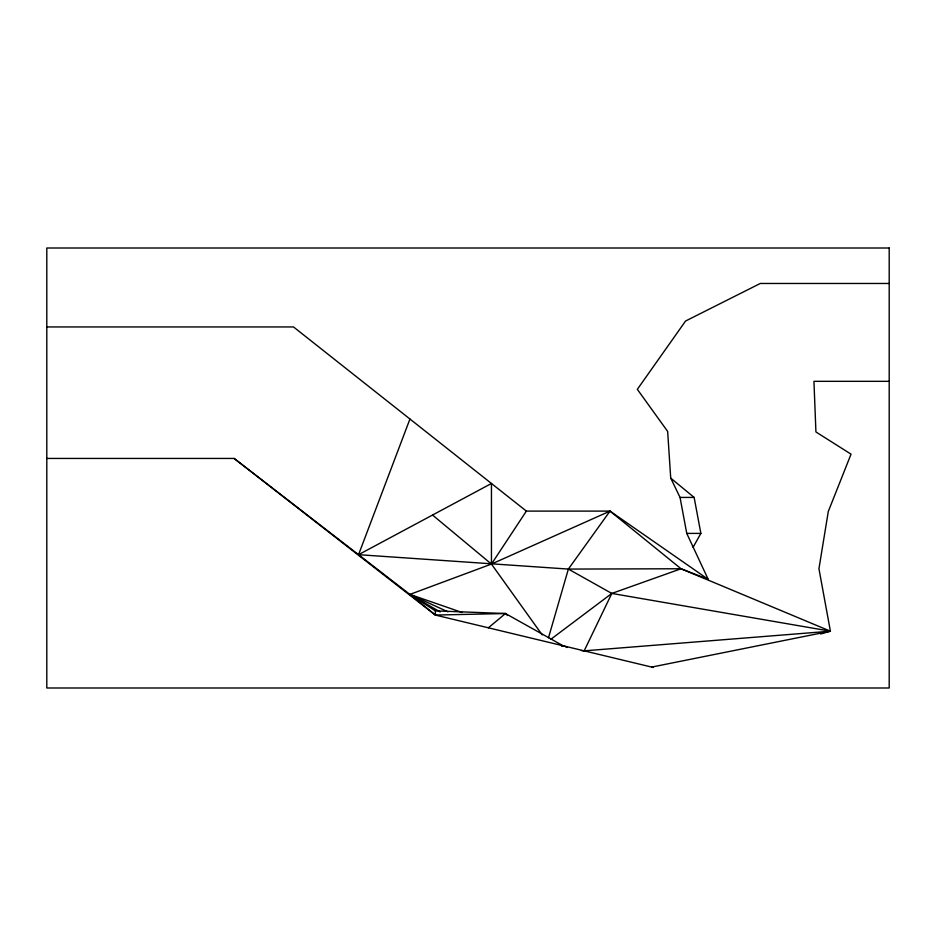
<?xml version="1.0" encoding="UTF-8"?>
<svg xmlns="http://www.w3.org/2000/svg" width="936" height="936" viewBox="0 0 936 936"><rect width="100%" height="100%" fill="white"/><g stroke="black" fill="none" stroke-linecap="round" stroke-linejoin="round"><path stroke-width="1.4" d="M548.496 637.767L568.374 569.076L610.015 511.103L708.213 579.361L686.755 533.403L680.039 497.425L670.726 478.12L667.649 431.438L637.334 389.341L685.573 321.025L760.289 283.468L889.2 283.468M708.213 579.361L681.045 568.76L568.374 569.076L358.546 554.685L409.945 419.024M581.361 650.614L584.181 650.848L611.816 593.436L681.045 568.76L830.407 631.192L818.942 568.749L828.302 511.454L851.046 454.159L815.923 431.952L813.946 381.326L889.2 381.326M693.085 547.303L700.865 533.403L694.138 497.425L670.726 478.12M681.045 568.76L610.015 511.103L526.383 511.103L491.447 564.069L409.898 594.418L234.117 458.441L46.8 458.441M488.358 627.799L505.498 613.525L563.098 645.782M550.731 639.37L611.816 593.436L830.407 631.192L820.615 634M358.546 554.685L491.447 483.479L491.447 564.069L542.201 634.889M610.015 511.103L491.447 564.069L432.537 515.046M651.655 667.087L830.407 631.192L584.181 650.848M561.612 646.238L564.443 646.097L566.982 647.513M234.117 458.441L435.369 615.057L505.498 613.525L507.546 615.502M46.8 326.945L293.506 326.945L526.383 511.103M680.039 497.425L694.138 497.425M686.755 533.403L700.865 533.403M462.103 612.483L409.898 594.418L435.369 610.869L505.498 613.525M447.958 611.816L409.898 594.418L435.369 615.057L653.258 667.462M568.374 569.076L611.816 593.436M409.898 594.418L440.212 611.968M435.369 610.869L435.369 615.057M889.2 248.005L46.8 248.005L46.8 687.995L889.2 687.995L889.2 248.005"/></g></svg>
